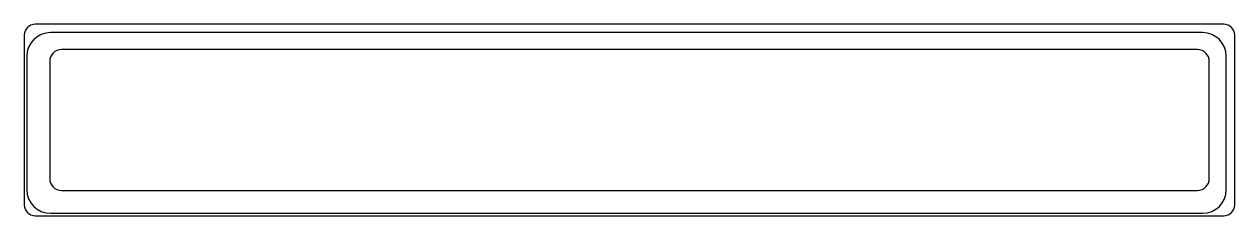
# Model space of a CAD drawing. Extents: x 0 to 164, y 0 to 26.
import ezdxf

# ---------------------------------------------------------------- set-up
doc = ezdxf.new("R2010")
doc.units = 0
doc.layers.add('Kontur', color=7, linetype='CONTINUOUS')

msp = doc.modelspace()

# ---------------------------------------------------------------- linework, layer by layer
at = {"layer": 'Kontur', "color": 7, "linetype": 'CONTINUOUS'}
for p, q in [((81.6, 25.65), (1.15, 25.65)), ((162.05, 25.65), (81.6, 25.65)), ((-0.35, 24.15), (-0.35, 1.15)), ((81.2, 24.5), (3.2, 24.5)), ((159.2, 24.5), (81.2, 24.5)), ((163.55, 1.15), (163.55, 24.15)), ((81.6, 22.2), (4.7, 22.2)), ((158.5, 22.2), (81.6, 22.2)), ((0, 21.3), (0, 3.2)), ((3.1, 20.6), (3.1, 4.7)), ((160.1, 4.7), (160.1, 20.6)), ((162.4, 3.2), (162.4, 21.3)), ((4.7, 3.1), (158.5, 3.1)), ((3.2, 0), (159.2, 0)), ((1.15, -0.35), (162.05, -0.35))]:
    msp.add_line(p, q, dxfattribs=at)
for centre, radius, start, end in [((1.15, 24.15), 1.5, 90, 180), ((162.05, 24.15), 1.5, 0, 90), ((3.2, 21.3), 3.2, 90, 180), ((159.2, 21.3), 3.2, 0, 90), ((4.7, 20.6), 1.6, 90, 180), ((158.5, 20.6), 1.6, 0, 90), ((4.7, 4.7), 1.6, 180, 270), ((158.5, 4.7), 1.6, -90, 0), ((3.2, 3.2), 3.2, -180, -90), ((159.2, 3.2), 3.2, -90, 0), ((1.15, 1.15), 1.5, 180, 270), ((162.05, 1.15), 1.5, -90, 0)]:
    msp.add_arc(centre, radius, start, end, dxfattribs=at)

doc.saveas('drawing.dxf')
